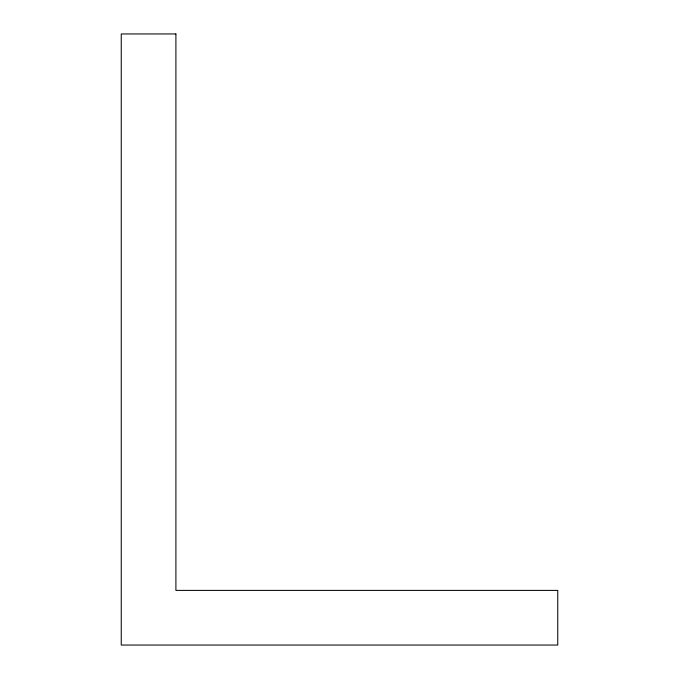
<?xml version="1.0" encoding="UTF-8"?>
<svg xmlns="http://www.w3.org/2000/svg" width="679" height="679" viewBox="0 0 679 679"><rect width="100%" height="100%" fill="white"/><g stroke="black" fill="none" stroke-linecap="round" stroke-linejoin="round"><path stroke-width="1.02" d="M175.903 33.95L121.252 33.95L121.252 645.05L557.748 645.05L557.748 590.399L175.903 590.399L175.903 33.95"/></g></svg>
